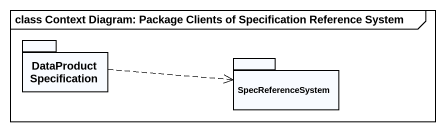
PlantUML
@startuml
mainframe class Context Diagram: Package Clients of Specification Reference System
package DataProductSpecification {
}
package SpecReferenceSystem {
}
DataProductSpecification .right.> SpecReferenceSystem
@enduml
